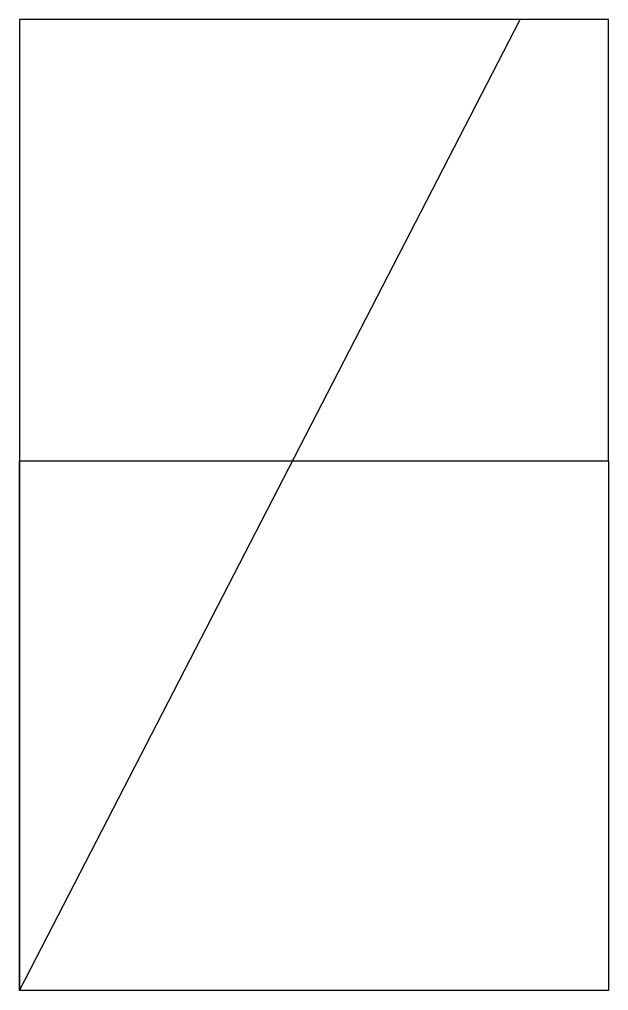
# Model space of a CAD drawing. Header units: millimetres. Extents: x -10 to 10, y 5 to 38.
import ezdxf

# ---------------------------------------------------------------- set-up
doc = ezdxf.new("R2010")
doc.units = ezdxf.units.MM
doc.layers.get('0').update_dxf_attribs({"linetype": 'CONTINUOUS'})

msp = doc.modelspace()

# ---------------------------------------------------------------- linework, layer by layer
for p, q in [((10, 38), (7, 38)), ((10, 23), (10, 38))]:
    msp.add_line(p, q)
for points in [[(-10, 5), (7, 38), (-10, 38)], [(10, 23), (10, 5), (-10, 5), (-10, 23)]]:
    msp.add_lwpolyline(points, close=True)

doc.saveas('drawing.dxf')
